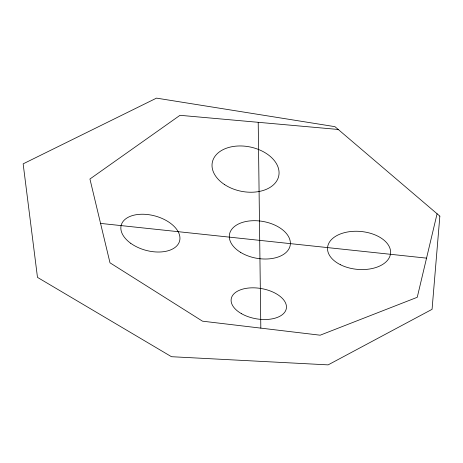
<?xml version="1.0" encoding="UTF-8"?>
<svg xmlns="http://www.w3.org/2000/svg" width="463" height="463" viewBox="0 0 463 463"><rect width="100%" height="100%" fill="white"/><g stroke="black" fill="none" stroke-linecap="round" stroke-linejoin="round"><path stroke-width="0.69" d="M437.078 213.767L417.25 297.292L320.159 335.2L202.493 321.172L109.997 262.816L89.932 179.013L179.997 115.31L338.233 129.466M100.564 223.409L426.545 258.14M258.209 122.307L260.825 328.128M439.85 216.134L432.066 309.325L328.134 364.873L171.484 356.707L37.48 277.378L23.15 163.85L156.517 98.127L334.946 126.665L439.85 216.134M240.471 252.294A30.859 18.682 10.1 0 0 289.988 246.275A30.859 18.682 10.1 0 0 249.053 221.007A30.859 18.682 10.1 0 0 240.471 252.294M340.427 264.726A31.623 19.024 5.2 0 0 390.419 254.291A31.623 19.024 5.2 0 0 346.347 232.223A31.623 19.024 5.2 0 0 340.427 264.726M224.555 184.581A33.903 22.589 11.5 0 0 278.68 176.235A33.903 22.589 11.5 0 0 233.393 146.458A33.903 22.589 11.5 0 0 224.555 184.581M241.304 313.578A27.977 15.337 9.9 0 0 286.117 309.423A27.977 15.337 9.9 0 0 248.92 287.998A27.977 15.337 9.9 0 0 241.304 313.578M130.728 243.295A30.245 17.773 15.2 0 0 179.331 241.871A30.245 17.773 15.2 0 0 141.134 214.253A30.245 17.773 15.2 0 0 130.728 243.295"/></g></svg>
